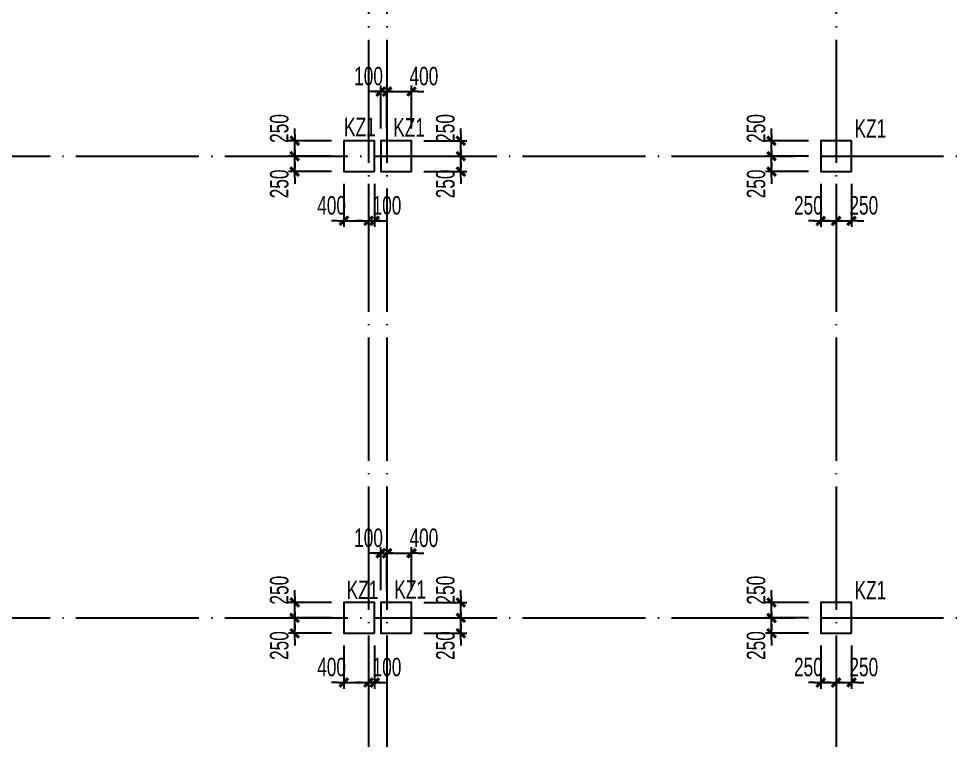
# Model space of a CAD drawing. Extents: x -21254 to 860439, y -324318 to 454338.
# Drawn here: x 429658 to 444896, y -101029 to -89308 of the extents above; entities that cross this region are included whole.
import ezdxf

# ---------------------------------------------------------------- set-up
doc = ezdxf.new("R2010")
doc.units = 0
doc.header["$LTSCALE"] = 1000
doc.header["$MEASUREMENT"] = 0
doc.linetypes.add('DOTE', pattern=[2.42, 2, -0.2, 0.02, -0.2])
doc.layers.get('0').update_dxf_attribs({"linetype": 'CONTINUOUS'})
doc.layers.get('Defpoints').update_dxf_attribs({"linetype": 'CONTINUOUS', "lineweight": 5})
for name, color, linetype in [('COLU', 7, 'CONTINUOUS'), ('COLU_DIM', 3, 'CONTINUOUS'), ('DOTE', 1, 'DOTE'), ('TEXT', 7, 'CONTINUOUS')]:
    doc.layers.add(name, color=color, linetype=linetype)
doc.styles.add('BW_Dim', font='Bweng.shx', dxfattribs={"width": 0.7, "bigfont": 'hztxt.shx'})
doc.dimstyles.new('Cyz_100_100', dxfattribs={"dimtxt": 300, "dimasz": 100, "dimexe": 100, "dimexo": 200, "dimgap": 100, "dimtad": 1, "dimdec": 0, "dimzin": 0, "dimdsep": 46, "dimtxsty": 'BW_Dim', "dimblk": '_bwk', "dimcen": 0, "dimclrt": 7, "dimadec": 0, "dimazin": 0, "dimtfac": 1, "dimtdec": 0, "dimtix": 1, "dimtmove": 2, "dimatfit": 0, "dimfxl": 1, "dimtolj": 1, "dimtzin": 0, "dimarcsym": 0})

# ---------------------------------------------------------------- blocks, each defined once
blk = doc.blocks.new('_bwk')
blk.add_line((-1, 0), (0, 0))
blk.add_lwpolyline([(-0.7, -0.7, 0.5, 0.5, 0), (0.7, 0.7, 0.5, 0.5, 0)], format="xyseb")
blk = doc.blocks.new('*D1090')
at = {"layer": 'COLU_DIM', "color": 0, "lineweight": -2, "transparency": 16777216}
for p, q in [((441893, -91441), (441893, -91341)), ((442493, -91541), (441793, -91541)), ((441893, -91791), (441893, -91541)), ((442493, -91791), (441793, -91791)), ((441893, -91891), (441893, -91991))]:
    blk.add_line(p, q, dxfattribs=at)
at = {"layer": 'Defpoints', "color": 0, "transparency": 16777216}
for p in [(441893, -91541), (442693, -91541), (442693, -91791)]:
    blk.add_point(p, dxfattribs=at)
at = {"layer": 'COLU_DIM', "color": 0, "lineweight": -2, "transparency": 16777216, "xscale": 100, "yscale": 100, "zscale": 100}
for p, rotation in [((441893, -91541), 270), ((441893, -91791), 90)]:
    blk.add_blockref('_bwk', p, dxfattribs=dict(at, rotation=rotation))
at = {"layer": 'COLU_DIM', "color": 7, "transparency": 16777216, "insert": (441643, -91991), "char_height": 300, "attachment_point": 5, "rotation": 90, "style": 'BW_Dim'}
blk.add_mtext('\\A1;250', dxfattribs=at)
blk = doc.blocks.new('*D1091')
at = {"layer": 'COLU_DIM', "color": 0, "lineweight": -2, "transparency": 16777216}
for p, q in [((441893, -91191), (441893, -91091)), ((442493, -91291), (441793, -91291)), ((441893, -91541), (441893, -91291)), ((442493, -91541), (441793, -91541)), ((441893, -91641), (441893, -91741))]:
    blk.add_line(p, q, dxfattribs=at)
at = {"layer": 'Defpoints', "color": 0, "transparency": 16777216}
for p in [(441893, -91291), (442693, -91291), (442693, -91541)]:
    blk.add_point(p, dxfattribs=at)
at = {"layer": 'COLU_DIM', "color": 0, "lineweight": -2, "transparency": 16777216, "xscale": 100, "yscale": 100, "zscale": 100}
for p, rotation in [((441893, -91291), 270), ((441893, -91541), 90)]:
    blk.add_blockref('_bwk', p, dxfattribs=dict(at, rotation=rotation))
at = {"layer": 'COLU_DIM', "color": 7, "transparency": 16777216, "insert": (441643, -91091), "char_height": 300, "attachment_point": 5, "rotation": 90, "style": 'BW_Dim'}
blk.add_mtext('\\A1;250', dxfattribs=at)
blk = doc.blocks.new('*D1092')
at = {"layer": 'COLU_DIM', "color": 0, "lineweight": -2, "transparency": 16777216}
for p, q in [((442693, -91991), (442693, -92691)), ((442943, -91991), (442943, -92691)), ((442593, -92591), (442493, -92591)), ((442693, -92591), (442943, -92591)), ((443043, -92591), (443143, -92591))]:
    blk.add_line(p, q, dxfattribs=at)
at = {"layer": 'Defpoints', "color": 0, "transparency": 16777216}
for p in [(442693, -91791), (442943, -91791), (442943, -92591)]:
    blk.add_point(p, dxfattribs=at)
at = {"layer": 'COLU_DIM', "color": 0, "lineweight": -2, "transparency": 16777216, "xscale": 100, "yscale": 100, "zscale": 100}
blk.add_blockref('_bwk', (442693, -92591), dxfattribs=at)
at = {"layer": 'COLU_DIM', "color": 0, "lineweight": -2, "transparency": 16777216, "xscale": 100, "yscale": 100, "zscale": 100, "rotation": 180}
blk.add_blockref('_bwk', (442943, -92591), dxfattribs=at)
at = {"layer": 'COLU_DIM', "color": 7, "transparency": 16777216, "insert": (442493, -92341), "char_height": 300, "attachment_point": 5, "style": 'BW_Dim'}
blk.add_mtext('\\A1;250', dxfattribs=at)
blk = doc.blocks.new('*D1093')
at = {"layer": 'COLU_DIM', "color": 0, "lineweight": -2, "transparency": 16777216}
for p, q in [((442943, -91991), (442943, -92691)), ((443193, -91991), (443193, -92691)), ((442843, -92591), (442743, -92591)), ((442943, -92591), (443193, -92591)), ((443293, -92591), (443393, -92591))]:
    blk.add_line(p, q, dxfattribs=at)
at = {"layer": 'Defpoints', "color": 0, "transparency": 16777216}
for p in [(442943, -91791), (443193, -91791), (443193, -92591)]:
    blk.add_point(p, dxfattribs=at)
at = {"layer": 'COLU_DIM', "color": 0, "lineweight": -2, "transparency": 16777216, "xscale": 100, "yscale": 100, "zscale": 100}
blk.add_blockref('_bwk', (442943, -92591), dxfattribs=at)
at = {"layer": 'COLU_DIM', "color": 0, "lineweight": -2, "transparency": 16777216, "xscale": 100, "yscale": 100, "zscale": 100, "rotation": 180}
blk.add_blockref('_bwk', (443193, -92591), dxfattribs=at)
at = {"layer": 'COLU_DIM', "color": 7, "transparency": 16777216, "insert": (443393, -92341), "char_height": 300, "attachment_point": 5, "style": 'BW_Dim'}
blk.add_mtext('\\A1;250', dxfattribs=at)
blk = doc.blocks.new('*D1094')
at = {"layer": 'COLU_DIM', "color": 0, "lineweight": -2, "transparency": 16777216}
for p, q in [((441893, -98941), (441893, -98841)), ((442493, -99041), (441793, -99041)), ((441893, -99291), (441893, -99041)), ((442493, -99291), (441793, -99291)), ((441893, -99391), (441893, -99491))]:
    blk.add_line(p, q, dxfattribs=at)
at = {"layer": 'Defpoints', "color": 0, "transparency": 16777216}
for p in [(441893, -99041), (442693, -99041), (442693, -99291)]:
    blk.add_point(p, dxfattribs=at)
at = {"layer": 'COLU_DIM', "color": 0, "lineweight": -2, "transparency": 16777216, "xscale": 100, "yscale": 100, "zscale": 100}
for p, rotation in [((441893, -99041), 270), ((441893, -99291), 90)]:
    blk.add_blockref('_bwk', p, dxfattribs=dict(at, rotation=rotation))
at = {"layer": 'COLU_DIM', "color": 7, "transparency": 16777216, "insert": (441643, -99491), "char_height": 300, "attachment_point": 5, "rotation": 90, "style": 'BW_Dim'}
blk.add_mtext('\\A1;250', dxfattribs=at)
blk = doc.blocks.new('*D1095')
at = {"layer": 'COLU_DIM', "color": 0, "lineweight": -2, "transparency": 16777216}
for p, q in [((441893, -98691), (441893, -98591)), ((442493, -98791), (441793, -98791)), ((441893, -99041), (441893, -98791)), ((442493, -99041), (441793, -99041)), ((441893, -99141), (441893, -99241))]:
    blk.add_line(p, q, dxfattribs=at)
at = {"layer": 'Defpoints', "color": 0, "transparency": 16777216}
for p in [(441893, -98791), (442693, -98791), (442693, -99041)]:
    blk.add_point(p, dxfattribs=at)
at = {"layer": 'COLU_DIM', "color": 0, "lineweight": -2, "transparency": 16777216, "xscale": 100, "yscale": 100, "zscale": 100}
for p, rotation in [((441893, -98791), 270), ((441893, -99041), 90)]:
    blk.add_blockref('_bwk', p, dxfattribs=dict(at, rotation=rotation))
at = {"layer": 'COLU_DIM', "color": 7, "transparency": 16777216, "insert": (441643, -98591), "char_height": 300, "attachment_point": 5, "rotation": 90, "style": 'BW_Dim'}
blk.add_mtext('\\A1;250', dxfattribs=at)
blk = doc.blocks.new('*D1096')
at = {"layer": 'COLU_DIM', "color": 0, "lineweight": -2, "transparency": 16777216}
for p, q in [((442693, -99491), (442693, -100191)), ((442943, -99491), (442943, -100191)), ((442593, -100091), (442493, -100091)), ((442693, -100091), (442943, -100091)), ((443043, -100091), (443143, -100091))]:
    blk.add_line(p, q, dxfattribs=at)
at = {"layer": 'Defpoints', "color": 0, "transparency": 16777216}
for p in [(442693, -99291), (442943, -99291), (442943, -100091)]:
    blk.add_point(p, dxfattribs=at)
at = {"layer": 'COLU_DIM', "color": 0, "lineweight": -2, "transparency": 16777216, "xscale": 100, "yscale": 100, "zscale": 100}
blk.add_blockref('_bwk', (442693, -100091), dxfattribs=at)
at = {"layer": 'COLU_DIM', "color": 0, "lineweight": -2, "transparency": 16777216, "xscale": 100, "yscale": 100, "zscale": 100, "rotation": 180}
blk.add_blockref('_bwk', (442943, -100091), dxfattribs=at)
at = {"layer": 'COLU_DIM', "color": 7, "transparency": 16777216, "insert": (442493, -99841), "char_height": 300, "attachment_point": 5, "style": 'BW_Dim'}
blk.add_mtext('\\A1;250', dxfattribs=at)
blk = doc.blocks.new('*D1097')
at = {"layer": 'COLU_DIM', "color": 0, "lineweight": -2, "transparency": 16777216}
for p, q in [((442943, -99491), (442943, -100191)), ((443193, -99491), (443193, -100191)), ((442843, -100091), (442743, -100091)), ((442943, -100091), (443193, -100091)), ((443293, -100091), (443393, -100091))]:
    blk.add_line(p, q, dxfattribs=at)
at = {"layer": 'Defpoints', "color": 0, "transparency": 16777216}
for p in [(442943, -99291), (443193, -99291), (443193, -100091)]:
    blk.add_point(p, dxfattribs=at)
at = {"layer": 'COLU_DIM', "color": 0, "lineweight": -2, "transparency": 16777216, "xscale": 100, "yscale": 100, "zscale": 100}
blk.add_blockref('_bwk', (442943, -100091), dxfattribs=at)
at = {"layer": 'COLU_DIM', "color": 0, "lineweight": -2, "transparency": 16777216, "xscale": 100, "yscale": 100, "zscale": 100, "rotation": 180}
blk.add_blockref('_bwk', (443193, -100091), dxfattribs=at)
at = {"layer": 'COLU_DIM', "color": 7, "transparency": 16777216, "insert": (443393, -99841), "char_height": 300, "attachment_point": 5, "style": 'BW_Dim'}
blk.add_mtext('\\A1;250', dxfattribs=at)
blk = doc.blocks.new('*D1218')
at = {"layer": 'COLU_DIM', "color": 0, "lineweight": -2, "transparency": 16777216}
for p, q in [((434143, -91441), (434143, -91341)), ((434743, -91541), (434043, -91541)), ((434143, -91791), (434143, -91541)), ((434743, -91791), (434043, -91791)), ((434143, -91891), (434143, -91991))]:
    blk.add_line(p, q, dxfattribs=at)
at = {"layer": 'Defpoints', "color": 0, "transparency": 16777216}
for p in [(434143, -91541), (434943, -91541), (434943, -91791)]:
    blk.add_point(p, dxfattribs=at)
at = {"layer": 'COLU_DIM', "color": 0, "lineweight": -2, "transparency": 16777216, "xscale": 100, "yscale": 100, "zscale": 100}
for p, rotation in [((434143, -91541), 270), ((434143, -91791), 90)]:
    blk.add_blockref('_bwk', p, dxfattribs=dict(at, rotation=rotation))
at = {"layer": 'COLU_DIM', "color": 7, "transparency": 16777216, "insert": (433893, -91991), "char_height": 300, "attachment_point": 5, "rotation": 90, "style": 'BW_Dim'}
blk.add_mtext('\\A1;250', dxfattribs=at)
blk = doc.blocks.new('*D1219')
at = {"layer": 'COLU_DIM', "color": 0, "lineweight": -2, "transparency": 16777216}
for p, q in [((434143, -91191), (434143, -91091)), ((434743, -91291), (434043, -91291)), ((434143, -91541), (434143, -91291)), ((434743, -91541), (434043, -91541)), ((434143, -91641), (434143, -91741))]:
    blk.add_line(p, q, dxfattribs=at)
at = {"layer": 'Defpoints', "color": 0, "transparency": 16777216}
for p in [(434143, -91291), (434943, -91291), (434943, -91541)]:
    blk.add_point(p, dxfattribs=at)
at = {"layer": 'COLU_DIM', "color": 0, "lineweight": -2, "transparency": 16777216, "xscale": 100, "yscale": 100, "zscale": 100}
for p, rotation in [((434143, -91291), 270), ((434143, -91541), 90)]:
    blk.add_blockref('_bwk', p, dxfattribs=dict(at, rotation=rotation))
at = {"layer": 'COLU_DIM', "color": 7, "transparency": 16777216, "insert": (433893, -91091), "char_height": 300, "attachment_point": 5, "rotation": 90, "style": 'BW_Dim'}
blk.add_mtext('\\A1;250', dxfattribs=at)
blk = doc.blocks.new('*D1220')
at = {"layer": 'COLU_DIM', "color": 0, "lineweight": -2, "transparency": 16777216}
for p, q in [((434943, -91991), (434943, -92691)), ((435343, -91991), (435343, -92691)), ((434843, -92591), (434743, -92591)), ((434943, -92591), (435343, -92591)), ((435443, -92591), (435543, -92591))]:
    blk.add_line(p, q, dxfattribs=at)
at = {"layer": 'Defpoints', "color": 0, "transparency": 16777216}
for p in [(434943, -91791), (435343, -91791), (435343, -92591)]:
    blk.add_point(p, dxfattribs=at)
at = {"layer": 'COLU_DIM', "color": 0, "lineweight": -2, "transparency": 16777216, "xscale": 100, "yscale": 100, "zscale": 100}
blk.add_blockref('_bwk', (434943, -92591), dxfattribs=at)
at = {"layer": 'COLU_DIM', "color": 0, "lineweight": -2, "transparency": 16777216, "xscale": 100, "yscale": 100, "zscale": 100, "rotation": 180}
blk.add_blockref('_bwk', (435343, -92591), dxfattribs=at)
at = {"layer": 'COLU_DIM', "color": 7, "transparency": 16777216, "insert": (434743, -92341), "char_height": 300, "attachment_point": 5, "style": 'BW_Dim'}
blk.add_mtext('\\A1;400', dxfattribs=at)
blk = doc.blocks.new('*D1221')
at = {"layer": 'COLU_DIM', "color": 0, "lineweight": -2, "transparency": 16777216}
for p, q in [((435343, -91991), (435343, -92691)), ((435443, -91991), (435443, -92691)), ((435243, -92591), (435143, -92591)), ((435343, -92591), (435443, -92591)), ((435543, -92591), (435643, -92591))]:
    blk.add_line(p, q, dxfattribs=at)
at = {"layer": 'Defpoints', "color": 0, "transparency": 16777216}
for p in [(435343, -91791), (435443, -91791), (435443, -92591)]:
    blk.add_point(p, dxfattribs=at)
at = {"layer": 'COLU_DIM', "color": 0, "lineweight": -2, "transparency": 16777216, "xscale": 100, "yscale": 100, "zscale": 100}
blk.add_blockref('_bwk', (435343, -92591), dxfattribs=at)
at = {"layer": 'COLU_DIM', "color": 0, "lineweight": -2, "transparency": 16777216, "xscale": 100, "yscale": 100, "zscale": 100, "rotation": 180}
blk.add_blockref('_bwk', (435443, -92591), dxfattribs=at)
at = {"layer": 'COLU_DIM', "color": 7, "transparency": 16777216, "insert": (435643, -92341), "char_height": 300, "attachment_point": 5, "style": 'BW_Dim'}
blk.add_mtext('\\A1;100', dxfattribs=at)
blk = doc.blocks.new('*D1222')
at = {"layer": 'COLU_DIM', "color": 0, "lineweight": -2, "transparency": 16777216}
for p, q in [((434143, -98941), (434143, -98841)), ((434743, -99041), (434043, -99041)), ((434143, -99291), (434143, -99041)), ((434743, -99291), (434043, -99291)), ((434143, -99391), (434143, -99491))]:
    blk.add_line(p, q, dxfattribs=at)
at = {"layer": 'Defpoints', "color": 0, "transparency": 16777216}
for p in [(434143, -99041), (434943, -99041), (434943, -99291)]:
    blk.add_point(p, dxfattribs=at)
at = {"layer": 'COLU_DIM', "color": 0, "lineweight": -2, "transparency": 16777216, "xscale": 100, "yscale": 100, "zscale": 100}
for p, rotation in [((434143, -99041), 270), ((434143, -99291), 90)]:
    blk.add_blockref('_bwk', p, dxfattribs=dict(at, rotation=rotation))
at = {"layer": 'COLU_DIM', "color": 7, "transparency": 16777216, "insert": (433893, -99491), "char_height": 300, "attachment_point": 5, "rotation": 90, "style": 'BW_Dim'}
blk.add_mtext('\\A1;250', dxfattribs=at)
blk = doc.blocks.new('*D1223')
at = {"layer": 'COLU_DIM', "color": 0, "lineweight": -2, "transparency": 16777216}
for p, q in [((434143, -98691), (434143, -98591)), ((434743, -98791), (434043, -98791)), ((434143, -99041), (434143, -98791)), ((434743, -99041), (434043, -99041)), ((434143, -99141), (434143, -99241))]:
    blk.add_line(p, q, dxfattribs=at)
at = {"layer": 'Defpoints', "color": 0, "transparency": 16777216}
for p in [(434143, -98791), (434943, -98791), (434943, -99041)]:
    blk.add_point(p, dxfattribs=at)
at = {"layer": 'COLU_DIM', "color": 0, "lineweight": -2, "transparency": 16777216, "xscale": 100, "yscale": 100, "zscale": 100}
for p, rotation in [((434143, -98791), 270), ((434143, -99041), 90)]:
    blk.add_blockref('_bwk', p, dxfattribs=dict(at, rotation=rotation))
at = {"layer": 'COLU_DIM', "color": 7, "transparency": 16777216, "insert": (433893, -98591), "char_height": 300, "attachment_point": 5, "rotation": 90, "style": 'BW_Dim'}
blk.add_mtext('\\A1;250', dxfattribs=at)
blk = doc.blocks.new('*D1224')
at = {"layer": 'COLU_DIM', "color": 0, "lineweight": -2, "transparency": 16777216}
for p, q in [((434943, -99491), (434943, -100191)), ((435343, -99491), (435343, -100191)), ((434843, -100091), (434743, -100091)), ((434943, -100091), (435343, -100091)), ((435443, -100091), (435543, -100091))]:
    blk.add_line(p, q, dxfattribs=at)
at = {"layer": 'Defpoints', "color": 0, "transparency": 16777216}
for p in [(434943, -99291), (435343, -99291), (435343, -100091)]:
    blk.add_point(p, dxfattribs=at)
at = {"layer": 'COLU_DIM', "color": 0, "lineweight": -2, "transparency": 16777216, "xscale": 100, "yscale": 100, "zscale": 100}
blk.add_blockref('_bwk', (434943, -100091), dxfattribs=at)
at = {"layer": 'COLU_DIM', "color": 0, "lineweight": -2, "transparency": 16777216, "xscale": 100, "yscale": 100, "zscale": 100, "rotation": 180}
blk.add_blockref('_bwk', (435343, -100091), dxfattribs=at)
at = {"layer": 'COLU_DIM', "color": 7, "transparency": 16777216, "insert": (434743, -99841), "char_height": 300, "attachment_point": 5, "style": 'BW_Dim'}
blk.add_mtext('\\A1;400', dxfattribs=at)
blk = doc.blocks.new('*D1225')
at = {"layer": 'COLU_DIM', "color": 0, "lineweight": -2, "transparency": 16777216}
for p, q in [((435343, -99491), (435343, -100191)), ((435443, -99491), (435443, -100191)), ((435243, -100091), (435143, -100091)), ((435343, -100091), (435443, -100091)), ((435543, -100091), (435643, -100091))]:
    blk.add_line(p, q, dxfattribs=at)
at = {"layer": 'Defpoints', "color": 0, "transparency": 16777216}
for p in [(435343, -99291), (435443, -99291), (435443, -100091)]:
    blk.add_point(p, dxfattribs=at)
at = {"layer": 'COLU_DIM', "color": 0, "lineweight": -2, "transparency": 16777216, "xscale": 100, "yscale": 100, "zscale": 100}
blk.add_blockref('_bwk', (435343, -100091), dxfattribs=at)
at = {"layer": 'COLU_DIM', "color": 0, "lineweight": -2, "transparency": 16777216, "xscale": 100, "yscale": 100, "zscale": 100, "rotation": 180}
blk.add_blockref('_bwk', (435443, -100091), dxfattribs=at)
at = {"layer": 'COLU_DIM', "color": 7, "transparency": 16777216, "insert": (435643, -99841), "char_height": 300, "attachment_point": 5, "style": 'BW_Dim'}
blk.add_mtext('\\A1;100', dxfattribs=at)
blk = doc.blocks.new('*D1242')
at = {"layer": 'COLU_DIM', "color": 0, "lineweight": -2, "transparency": 16777216}
for p, q in [((436843, -98941), (436843, -98841)), ((436243, -99041), (436943, -99041)), ((436843, -99291), (436843, -99041)), ((436243, -99291), (436943, -99291)), ((436843, -99391), (436843, -99491))]:
    blk.add_line(p, q, dxfattribs=at)
at = {"layer": 'Defpoints', "color": 0, "transparency": 16777216}
for p in [(436043, -99041), (436843, -99041), (436043, -99291)]:
    blk.add_point(p, dxfattribs=at)
at = {"layer": 'COLU_DIM', "color": 0, "lineweight": -2, "transparency": 16777216, "xscale": 100, "yscale": 100, "zscale": 100}
for p, rotation in [((436843, -99041), 270), ((436843, -99291), 90)]:
    blk.add_blockref('_bwk', p, dxfattribs=dict(at, rotation=rotation))
at = {"layer": 'COLU_DIM', "color": 7, "transparency": 16777216, "insert": (436593, -99491), "char_height": 300, "attachment_point": 5, "rotation": 90, "style": 'BW_Dim'}
blk.add_mtext('\\A1;250', dxfattribs=at)
blk = doc.blocks.new('*D1243')
at = {"layer": 'COLU_DIM', "color": 0, "lineweight": -2, "transparency": 16777216}
for p, q in [((436843, -98691), (436843, -98591)), ((436243, -98791), (436943, -98791)), ((436843, -99041), (436843, -98791)), ((436243, -99041), (436943, -99041)), ((436843, -99141), (436843, -99241))]:
    blk.add_line(p, q, dxfattribs=at)
at = {"layer": 'Defpoints', "color": 0, "transparency": 16777216}
for p in [(436043, -98791), (436843, -98791), (436043, -99041)]:
    blk.add_point(p, dxfattribs=at)
at = {"layer": 'COLU_DIM', "color": 0, "lineweight": -2, "transparency": 16777216, "xscale": 100, "yscale": 100, "zscale": 100}
for p, rotation in [((436843, -98791), 270), ((436843, -99041), 90)]:
    blk.add_blockref('_bwk', p, dxfattribs=dict(at, rotation=rotation))
at = {"layer": 'COLU_DIM', "color": 7, "transparency": 16777216, "insert": (436593, -98591), "char_height": 300, "attachment_point": 5, "rotation": 90, "style": 'BW_Dim'}
blk.add_mtext('\\A1;250', dxfattribs=at)
blk = doc.blocks.new('*D1244')
at = {"layer": 'COLU_DIM', "color": 0, "lineweight": -2, "transparency": 16777216}
for p, q in [((435543, -98591), (435543, -97891)), ((435643, -98591), (435643, -97891)), ((435443, -97991), (435343, -97991)), ((435543, -97991), (435643, -97991)), ((435743, -97991), (435843, -97991))]:
    blk.add_line(p, q, dxfattribs=at)
at = {"layer": 'Defpoints', "color": 0, "transparency": 16777216}
for p in [(435643, -97991), (435543, -98791), (435643, -98791)]:
    blk.add_point(p, dxfattribs=at)
at = {"layer": 'COLU_DIM', "color": 0, "lineweight": -2, "transparency": 16777216, "xscale": 100, "yscale": 100, "zscale": 100}
blk.add_blockref('_bwk', (435543, -97991), dxfattribs=at)
at = {"layer": 'COLU_DIM', "color": 0, "lineweight": -2, "transparency": 16777216, "xscale": 100, "yscale": 100, "zscale": 100, "rotation": 180}
blk.add_blockref('_bwk', (435643, -97991), dxfattribs=at)
at = {"layer": 'COLU_DIM', "color": 7, "transparency": 16777216, "insert": (435343, -97741), "char_height": 300, "attachment_point": 5, "style": 'BW_Dim'}
blk.add_mtext('\\A1;100', dxfattribs=at)
blk = doc.blocks.new('*D1245')
at = {"layer": 'COLU_DIM', "color": 0, "lineweight": -2, "transparency": 16777216}
for p, q in [((435643, -98591), (435643, -97891)), ((436043, -98591), (436043, -97891)), ((435543, -97991), (435443, -97991)), ((435643, -97991), (436043, -97991)), ((436143, -97991), (436243, -97991))]:
    blk.add_line(p, q, dxfattribs=at)
at = {"layer": 'Defpoints', "color": 0, "transparency": 16777216}
for p in [(436043, -97991), (435643, -98791), (436043, -98791)]:
    blk.add_point(p, dxfattribs=at)
at = {"layer": 'COLU_DIM', "color": 0, "lineweight": -2, "transparency": 16777216, "xscale": 100, "yscale": 100, "zscale": 100}
blk.add_blockref('_bwk', (435643, -97991), dxfattribs=at)
at = {"layer": 'COLU_DIM', "color": 0, "lineweight": -2, "transparency": 16777216, "xscale": 100, "yscale": 100, "zscale": 100, "rotation": 180}
blk.add_blockref('_bwk', (436043, -97991), dxfattribs=at)
at = {"layer": 'COLU_DIM', "color": 7, "transparency": 16777216, "insert": (436243, -97741), "char_height": 300, "attachment_point": 5, "style": 'BW_Dim'}
blk.add_mtext('\\A1;400', dxfattribs=at)
blk = doc.blocks.new('*D1246')
at = {"layer": 'COLU_DIM', "color": 0, "lineweight": -2, "transparency": 16777216}
for p, q in [((436843, -91441), (436843, -91341)), ((436243, -91541), (436943, -91541)), ((436843, -91791), (436843, -91541)), ((436243, -91791), (436943, -91791)), ((436843, -91891), (436843, -91991))]:
    blk.add_line(p, q, dxfattribs=at)
at = {"layer": 'Defpoints', "color": 0, "transparency": 16777216}
for p in [(436043, -91541), (436843, -91541), (436043, -91791)]:
    blk.add_point(p, dxfattribs=at)
at = {"layer": 'COLU_DIM', "color": 0, "lineweight": -2, "transparency": 16777216, "xscale": 100, "yscale": 100, "zscale": 100}
for p, rotation in [((436843, -91541), 270), ((436843, -91791), 90)]:
    blk.add_blockref('_bwk', p, dxfattribs=dict(at, rotation=rotation))
at = {"layer": 'COLU_DIM', "color": 7, "transparency": 16777216, "insert": (436593, -91991), "char_height": 300, "attachment_point": 5, "rotation": 90, "style": 'BW_Dim'}
blk.add_mtext('\\A1;250', dxfattribs=at)
blk = doc.blocks.new('*D1247')
at = {"layer": 'COLU_DIM', "color": 0, "lineweight": -2, "transparency": 16777216}
for p, q in [((436843, -91191), (436843, -91091)), ((436243, -91291), (436943, -91291)), ((436843, -91541), (436843, -91291)), ((436243, -91541), (436943, -91541)), ((436843, -91641), (436843, -91741))]:
    blk.add_line(p, q, dxfattribs=at)
at = {"layer": 'Defpoints', "color": 0, "transparency": 16777216}
for p in [(436043, -91291), (436843, -91291), (436043, -91541)]:
    blk.add_point(p, dxfattribs=at)
at = {"layer": 'COLU_DIM', "color": 0, "lineweight": -2, "transparency": 16777216, "xscale": 100, "yscale": 100, "zscale": 100}
for p, rotation in [((436843, -91291), 270), ((436843, -91541), 90)]:
    blk.add_blockref('_bwk', p, dxfattribs=dict(at, rotation=rotation))
at = {"layer": 'COLU_DIM', "color": 7, "transparency": 16777216, "insert": (436593, -91091), "char_height": 300, "attachment_point": 5, "rotation": 90, "style": 'BW_Dim'}
blk.add_mtext('\\A1;250', dxfattribs=at)
blk = doc.blocks.new('*D1248')
at = {"layer": 'COLU_DIM', "color": 0, "lineweight": -2, "transparency": 16777216}
for p, q in [((435443, -90491), (435343, -90491)), ((435543, -91091), (435543, -90391)), ((435543, -90491), (435643, -90491)), ((435643, -91091), (435643, -90391)), ((435743, -90491), (435843, -90491))]:
    blk.add_line(p, q, dxfattribs=at)
at = {"layer": 'Defpoints', "color": 0, "transparency": 16777216}
for p in [(435643, -90491), (435543, -91291), (435643, -91291)]:
    blk.add_point(p, dxfattribs=at)
at = {"layer": 'COLU_DIM', "color": 0, "lineweight": -2, "transparency": 16777216, "xscale": 100, "yscale": 100, "zscale": 100}
blk.add_blockref('_bwk', (435543, -90491), dxfattribs=at)
at = {"layer": 'COLU_DIM', "color": 0, "lineweight": -2, "transparency": 16777216, "xscale": 100, "yscale": 100, "zscale": 100, "rotation": 180}
blk.add_blockref('_bwk', (435643, -90491), dxfattribs=at)
at = {"layer": 'COLU_DIM', "color": 7, "transparency": 16777216, "insert": (435343, -90241), "char_height": 300, "attachment_point": 5, "style": 'BW_Dim'}
blk.add_mtext('\\A1;100', dxfattribs=at)
blk = doc.blocks.new('*D1249')
at = {"layer": 'COLU_DIM', "color": 0, "lineweight": -2, "transparency": 16777216}
for p, q in [((435543, -90491), (435443, -90491)), ((435643, -91091), (435643, -90391)), ((435643, -90491), (436043, -90491)), ((436043, -91091), (436043, -90391)), ((436143, -90491), (436243, -90491))]:
    blk.add_line(p, q, dxfattribs=at)
at = {"layer": 'Defpoints', "color": 0, "transparency": 16777216}
for p in [(436043, -90491), (435643, -91291), (436043, -91291)]:
    blk.add_point(p, dxfattribs=at)
at = {"layer": 'COLU_DIM', "color": 0, "lineweight": -2, "transparency": 16777216, "xscale": 100, "yscale": 100, "zscale": 100}
blk.add_blockref('_bwk', (435643, -90491), dxfattribs=at)
at = {"layer": 'COLU_DIM', "color": 0, "lineweight": -2, "transparency": 16777216, "xscale": 100, "yscale": 100, "zscale": 100, "rotation": 180}
blk.add_blockref('_bwk', (436043, -90491), dxfattribs=at)
at = {"layer": 'COLU_DIM', "color": 7, "transparency": 16777216, "insert": (436243, -90241), "char_height": 300, "attachment_point": 5, "style": 'BW_Dim'}
blk.add_mtext('\\A1;400', dxfattribs=at)

msp = doc.modelspace()

# ---------------------------------------------------------------- linework, layer by layer
at = {"layer": 'COLU'}
for points in [[(435442.798, -91790.958), (435442.798, -91290.958), (434942.798, -91290.958), (434942.798, -91790.958)], [(436042.798, -91790.958), (436042.798, -91290.958), (435542.798, -91290.958), (435542.798, -91790.958)], [(443192.798, -91790.958), (443192.798, -91290.958), (442692.798, -91290.958), (442692.798, -91790.958)], [(435442.798, -99290.958), (435442.798, -98790.958), (434942.798, -98790.958), (434942.798, -99290.958)], [(436042.798, -99290.958), (436042.798, -98790.958), (435542.798, -98790.958), (435542.798, -99290.958)], [(443192.798, -99290.958), (443192.798, -98790.958), (442692.798, -98790.958), (442692.798, -99290.958)]]:
    msp.add_lwpolyline(points, close=True, dxfattribs=at)
at = {"layer": 'DOTE', "linetype": 'DOTE'}
for p, q in [((435342.798, -82388.111), (435342.798, -138078.446)), ((435642.798, -82388.111), (435642.798, -138078.446)), ((442942.798, -82388.111), (442942.798, -138078.446)), ((411227.167, -91540.958), (487502.48, -91540.958)), ((411227.167, -99040.958), (487502.48, -99040.958))]:
    msp.add_line(p, q, dxfattribs=at)

# ---------------------------------------------------------------- texts
at = {"layer": 'TEXT', "style": 'BW_Dim', "width": 0.7}
for p in [(434945.134, -91216.915), (435744.187, -91223.076), (443242.798, -91240.958), (435763.342, -98728.499), (434988.865, -98735.368), (443242.798, -98740.958)]:
    msp.add_text('KZ1', height=300, dxfattribs=at).set_placement(p)

# ---------------------------------------------------------------- dimensions: what is measured, and where the dimension line sits
at = {"layer": 'COLU_DIM'}
for base, p1, p2, picture, middle in [((435642.798, -90490.958), (435542.798, -91290.958), (435642.798, -91290.958), '*D1248', (435342.798, -90240.958)), ((436042.798, -90490.958), (435642.798, -91290.958), (436042.798, -91290.958), '*D1249', (436242.798, -90240.958)), ((435342.798, -92590.958), (434942.798, -91790.958), (435342.798, -91790.958), '*D1220', (434742.798, -92340.958)), ((435442.798, -92590.958), (435342.798, -91790.958), (435442.798, -91790.958), '*D1221', (435642.798, -92340.958)), ((442942.798, -92590.958), (442692.798, -91790.958), (442942.798, -91790.958), '*D1092', (442492.798, -92340.958)), ((443192.798, -92590.958), (442942.798, -91790.958), (443192.798, -91790.958), '*D1093', (443392.798, -92340.958)), ((435642.798, -97990.958), (435542.798, -98790.958), (435642.798, -98790.958), '*D1244', (435342.798, -97740.958)), ((436042.798, -97990.958), (435642.798, -98790.958), (436042.798, -98790.958), '*D1245', (436242.798, -97740.958)), ((435342.798, -100090.958), (434942.798, -99290.958), (435342.798, -99290.958), '*D1224', (434742.798, -99840.958)), ((435442.798, -100090.958), (435342.798, -99290.958), (435442.798, -99290.958), '*D1225', (435642.798, -99840.958)), ((442942.798, -100090.958), (442692.798, -99290.958), (442942.798, -99290.958), '*D1096', (442492.798, -99840.958)), ((443192.798, -100090.958), (442942.798, -99290.958), (443192.798, -99290.958), '*D1097', (443392.798, -99840.958))]:
    dim = msp.add_linear_dim(base=base, p1=p1, p2=p2, dimstyle='Cyz_100_100', dxfattribs=at)
    dim.commit()
    dim.dimension.update_dxf_attribs({"geometry": picture, "text_midpoint": middle, "dimtype": 160})
for base, p1, p2, picture, middle in [((434142.798, -91290.958), (434942.798, -91540.958), (434942.798, -91290.958), '*D1219', (433892.798, -91090.958)), ((436842.798, -91290.958), (436042.798, -91540.958), (436042.798, -91290.958), '*D1247', (436592.798, -91090.958)), ((441892.798, -91290.958), (442692.798, -91540.958), (442692.798, -91290.958), '*D1091', (441642.798, -91090.958)), ((434142.798, -91540.958), (434942.798, -91790.958), (434942.798, -91540.958), '*D1218', (433892.798, -91990.958)), ((436842.798, -91540.958), (436042.798, -91790.958), (436042.798, -91540.958), '*D1246', (436592.798, -91990.958)), ((441892.798, -91540.958), (442692.798, -91790.958), (442692.798, -91540.958), '*D1090', (441642.798, -91990.958)), ((434142.798, -98790.958), (434942.798, -99040.958), (434942.798, -98790.958), '*D1223', (433892.798, -98590.958)), ((436842.798, -98790.958), (436042.798, -99040.958), (436042.798, -98790.958), '*D1243', (436592.798, -98590.958)), ((441892.798, -98790.958), (442692.798, -99040.958), (442692.798, -98790.958), '*D1095', (441642.798, -98590.958)), ((434142.798, -99040.958), (434942.798, -99290.958), (434942.798, -99040.958), '*D1222', (433892.798, -99490.958)), ((436842.798, -99040.958), (436042.798, -99290.958), (436042.798, -99040.958), '*D1242', (436592.798, -99490.958)), ((441892.798, -99040.958), (442692.798, -99290.958), (442692.798, -99040.958), '*D1094', (441642.798, -99490.958))]:
    dim = msp.add_linear_dim(base=base, p1=p1, p2=p2, angle=90, dimstyle='Cyz_100_100', dxfattribs=at)
    dim.commit()
    dim.dimension.update_dxf_attribs({"geometry": picture, "text_midpoint": middle, "dimtype": 160})

doc.saveas('drawing.dxf')
